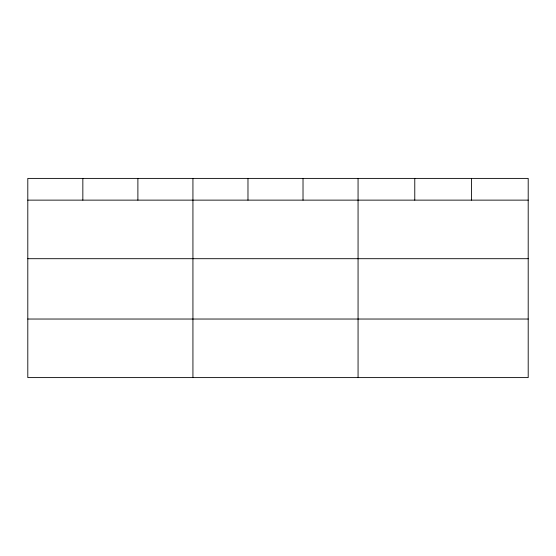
<?xml version="1.0" encoding="UTF-8"?>
<svg xmlns="http://www.w3.org/2000/svg" width="556" height="556" viewBox="0 0 556 556"><rect width="100%" height="100%" fill="white"/><g stroke="black" fill="none" stroke-linecap="round" stroke-linejoin="round"><path stroke-width="0.83" d="M528.2 258.7L528.2 178.4L27.8 178.4L27.8 377.6L528.2 377.6L528.2 258.7L27.8 258.7M27.8 200.132L528.2 200.132M27.8 319.033L528.2 319.033M471.488 178.4L471.488 200.132M414.776 178.4L414.776 200.132M358.064 178.4L358.064 377.6M303.02 178.4L303.02 200.132M247.976 178.4L247.976 200.132M192.932 178.4L192.932 377.6M137.888 178.4L137.888 200.132M82.844 178.4L82.844 200.132"/></g></svg>
